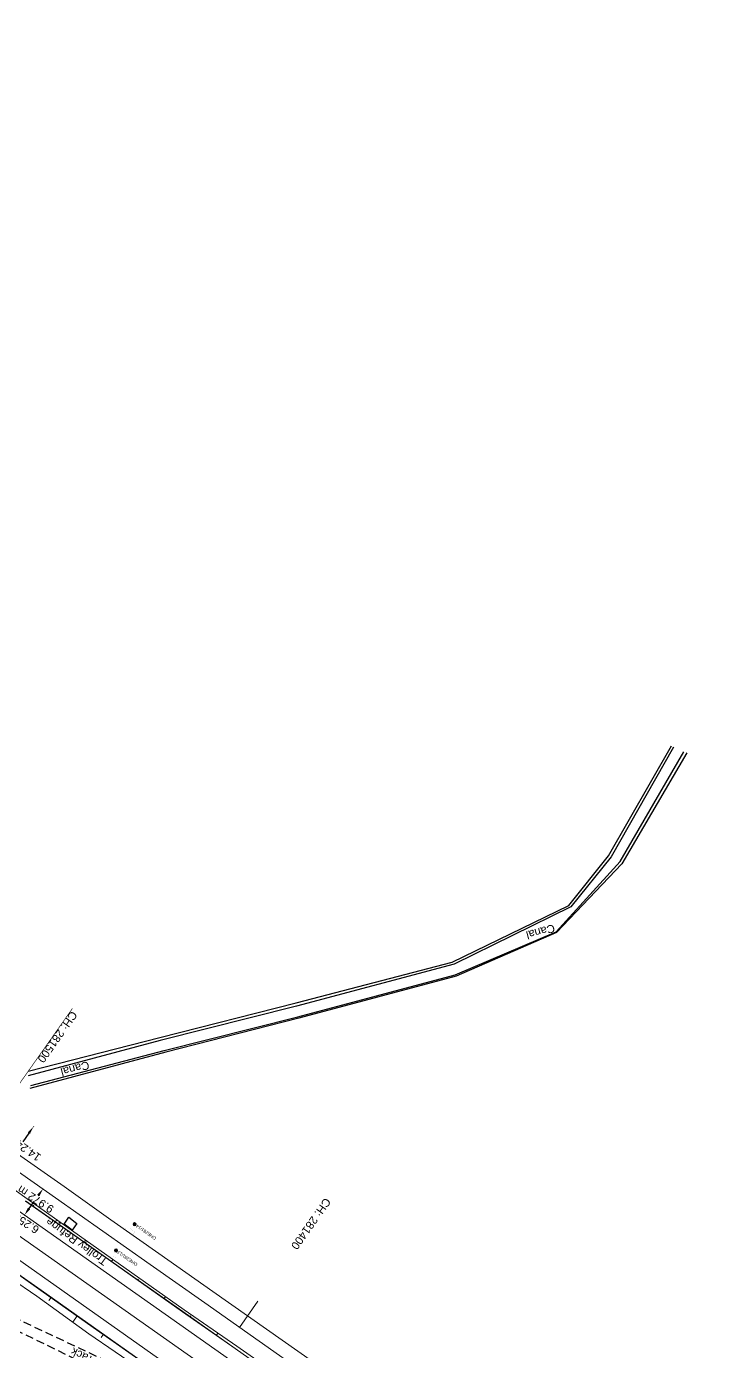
# Model space of a CAD drawing. Header units: metres. Extents: x 644418 to 1306172, y 3366650 to 6747308.
# Drawn here: x 659759.9 to 659974.3, y 3368807.6 to 3369221.5 of the extents above; entities that cross this region are included whole.
import ezdxf
from ezdxf.enums import TextEntityAlignment as Align

# ---------------------------------------------------------------- set-up
doc = ezdxf.new("R2010")
doc.units = ezdxf.units.M
doc.header["$MEASUREMENT"] = 0
for name, pattern in [('CENTER', [2, 1.25, -0.25, 0.25, -0.25]), ('DASHED', [0.75, 0.5, -0.25]), ('PHANTOM2', [1.25, 0.625, -0.125, 0.125, -0.125, 0.125, -0.125])]:
    doc.linetypes.add(name, pattern=pattern)
doc.layers.get('Defpoints').update_dxf_attribs({"lineweight": 0})
for name, color, linetype in [('CANAL_BOTTOM', 5, 'Continuous'), ('CANAL_TOP', 5, 'Continuous'), ('Dimension', 10, 'Continuous'), ('MATCH LINE', 7, 'Continuous'), ('PROPOSED DFCC FORMATION LINE', 187, 'Continuous'), ('Side Details', 251, 'Continuous'), ('SUB_ROAD_EDGE', 34, 'Continuous'), ('TOPO_TEXT', 251, 'Continuous'), ('TROLLEY_STAND', 7, 'Continuous')]:
    doc.layers.add(name, color=color, linetype=linetype)
for name, color, linetype, lineweight in [('Existing Chainage', 7, 'Continuous', 0), ('Existing IR Track', 143, 'Continuous', 0), ('Existing Railway Boundary', 7, 'CENTER', 0), ('OHE MAST', 8, 'Continuous', 0), ('OHE MAST TEXT', 8, 'Continuous', 0), ('PROP-DFC Connecting line', 1, 'Continuous', 0), ('Proposed DFC Loop line', 1, 'Continuous', 0), ('PROPOSED DFCC TOE LINE', 239, 'Continuous', 0), ('PROPOSED DFCC TOE SLOPES', 239, 'Continuous', 0), ('PROPOSED DFCC TRACK', 1, 'Continuous', 0)]:
    doc.layers.add(name, color=color, linetype=linetype, lineweight=lineweight)
doc.styles.get("Standard").update_dxf_attribs({"font": 'arial.ttf'})
doc.styles.add('Style-Arial', font='arial.ttf')
doc.dimstyles.new('DIM', dxfattribs={"dimtxt": 2.5, "dimasz": 2.5, "dimexe": 0.18, "dimexo": 0.0625, "dimgap": 0.09, "dimtad": 0, "dimtih": 1, "dimtoh": 1, "dimdec": 3, "dimzin": 0, "dimdsep": 46, "dimtxsty": 'Standard', "dimcen": 0.09, "dimadec": 0, "dimazin": 0, "dimtfac": 1, "dimtdec": 3, "dimtofl": 0, "dimtmove": 0, "dimatfit": 3, "dimfxl": 1, "dimtolj": 1, "dimtzin": 0, "dimarcsym": 0})

# ---------------------------------------------------------------- blocks, each defined once
blk = doc.blocks.new('OHE MAST')
h = blk.add_hatch(color=256)
edge = h.paths.add_edge_path()
edge.add_arc((0, 0), 0.514, 0, 360)
at = {"const_width": 0.01, "flags": 128}
for points in [[(1.5, 3.5), (1.5, 2), (-1.5, 2), (-1.5, 3.5)], [(0, 2), (0, 0)]]:
    blk.add_lwpolyline(points, dxfattribs=at)
blk.add_circle((0, 0), 0.514)
blk = doc.blocks.new('*D1680')
at = {"layer": 'Defpoints', "color": 0, "transparency": 16777216}
for p in [(659759.27, 3368850.28), (659759.27, 3368850.28), (659755.66, 3368845.17)]:
    blk.add_point(p, dxfattribs=at)
at = {"layer": 'Dimension', "color": 0, "lineweight": -2, "transparency": 16777216}
for p, q in [((659760.71, 3368852.32), (659762.15, 3368854.37)), ((659759.32, 3368850.25), (659759.41, 3368850.18)), ((659755.72, 3368845.14), (659755.81, 3368845.07)), ((659754.23, 3368843.13), (659752.79, 3368841.09))]:
    blk.add_line(p, q, dxfattribs=at)
at = {"layer": 'Dimension', "color": 0, "transparency": 16777216}
for points in [[(659760.37, 3368852.56), (659761.05, 3368852.08), (659759.27, 3368850.28)], [(659753.89, 3368843.37), (659754.57, 3368842.89), (659755.67, 3368845.17)]]:
    blk.add_solid(points, dxfattribs=at)
at = {"layer": 'Dimension', "color": 0, "lineweight": 0, "transparency": 16777216, "insert": (659758.17, 3368848.73), "char_height": 2.5, "attachment_point": 5, "rotation": 147}
blk.add_mtext('\\A1;6.250 m', dxfattribs=at)
blk = doc.blocks.new('*D1699')
at = {"layer": 'Defpoints', "color": 0, "transparency": 16777216}
for p in [(659765.01, 3368858.44), (659765.04, 3368858.42), (659759.27, 3368850.28)]:
    blk.add_point(p, dxfattribs=at)
at = {"layer": 'Dimension', "color": 0, "lineweight": -2, "transparency": 16777216}
for p, q in [((659765.06, 3368858.4), (659765.18, 3368858.31)), ((659760.74, 3368852.3), (659761.98, 3368854.07)), ((659763.6, 3368856.37), (659763.55, 3368856.31)), ((659759.32, 3368850.25), (659759.44, 3368850.16))]:
    blk.add_line(p, q, dxfattribs=at)
at = {"layer": 'Dimension', "color": 0, "transparency": 16777216}
for points in [[(659763.26, 3368856.61), (659763.94, 3368856.13), (659765.04, 3368858.42)], [(659760.39, 3368852.54), (659761.08, 3368852.07), (659759.3, 3368850.26)]]:
    blk.add_solid(points, dxfattribs=at)
at = {"layer": 'Dimension', "color": 0, "lineweight": 0, "transparency": 16777216, "insert": (659762.76, 3368855.19), "char_height": 2.5, "attachment_point": 5, "rotation": 147}
blk.add_mtext('\\A1;9.972 m', dxfattribs=at)
blk = doc.blocks.new('*D1534')
at = {"layer": 'Defpoints', "color": 0, "linetype": 'ByBlock', "ltscale": 0.5, "transparency": 16777216}
for p in [(659762.08, 3368877.92), (659762.08, 3368877.92), (659753.95, 3368866.22)]:
    blk.add_point(p, dxfattribs=at)
at = {"layer": 'Existing Railway Boundary', "color": 0, "linetype": 'ByBlock', "lineweight": -2, "ltscale": 0.5, "transparency": 16777216}
for p, q in [((659762.14, 3368877.88), (659762.23, 3368877.81)), ((659760.66, 3368875.86), (659758.8, 3368873.19)), ((659755.37, 3368868.27), (659757.23, 3368870.95)), ((659754, 3368866.18), (659754.09, 3368866.12))]:
    blk.add_line(p, q, dxfattribs=at)
at = {"layer": 'Existing Railway Boundary', "color": 0, "linetype": 'ByBlock', "ltscale": 0.5, "transparency": 16777216}
for points in [[(659760.31, 3368876.1), (659761, 3368875.63), (659762.08, 3368877.92)], [(659755.03, 3368868.51), (659755.72, 3368868.03), (659753.95, 3368866.22)]]:
    blk.add_solid(points, dxfattribs=at)
at = {"layer": 'Existing Railway Boundary', "color": 0, "linetype": 'ByBlock', "ltscale": 0.5, "transparency": 16777216, "insert": (659758.02, 3368872.07), "char_height": 2.5, "attachment_point": 5, "rotation": 145}
blk.add_mtext('\\A1;14.249 m', dxfattribs=at)

msp = doc.modelspace()

# ---------------------------------------------------------------- linework, layer by layer
at = {"layer": 'CANAL_BOTTOM', "linetype": 'Continuous'}
for points in [[(659961.858, 3368996.466, 269.34), (659942.347, 3368962.189, 269.344), (659929.816, 3368946.532, 269.301), (659893.382, 3368928.676, 269.273), (659844.148, 3368915.467, 269.213), (659801.584, 3368904.774, 269.283), (659760.437, 3368893.763, 268.986)], [(659761.243, 3368890.728, 269.3), (659802.859, 3368901.701, 269.278), (659844.608, 3368912.21, 269.349), (659893.738, 3368925.355, 269.34), (659925.242, 3368938.757, 269.468), (659945.203, 3368960.661, 269.283), (659965.105, 3368994.946, 269.448)]]:
    msp.add_polyline3d(points, dxfattribs=at)
at = {"layer": 'CANAL_TOP', "linetype": 'Continuous'}
for points in [[(659760.452, 3368895.171, 269.803), (659801.572, 3368905.678, 270.148), (659844.037, 3368916.515, 270.064), (659892.818, 3368929.293, 270.09), (659929.161, 3368946.999, 270.097), (659941.58, 3368962.429, 270.132), (659961.186, 3368996.821, 270.023)], [(659966.052, 3368994.633, 270.322), (659945.773, 3368959.926, 270.417), (659925.385, 3368938.525, 270.152), (659894.013, 3368924.843, 270.316), (659844.919, 3368911.717, 270.188), (659803.344, 3368901.17, 270.208), (659760.901, 3368889.808, 270.085)]]:
    msp.add_polyline3d(points, dxfattribs=at)
at = {"layer": 'Existing Chainage', "color": 0, "linetype": 'Continuous', "lineweight": 13, "flags": 128}
msp.add_lwpolyline([(659832.1613, 3368823.3336), (659826.4039, 3368815.1573)], dxfattribs=at)
at = {"layer": 'Existing IR Track', "flags": 128}
for points in [[(659754.5988, 3368865.7599), (659768.9678, 3368855.648), (659783.7436, 3368845.2202), (659798.5133, 3368834.7968), (659815.5244, 3368822.8182), (659832.5531, 3368810.8273), (659846.9661, 3368800.6706)], [(659757.1391, 3368869.3654), (659771.6493, 3368859.1554), (659786.2764, 3368848.8193), (659801.234, 3368838.2496), (659818.0721, 3368826.4326), (659834.839, 3368814.6655), (659849.5301, 3368804.3119)]]:
    msp.add_lwpolyline(points, dxfattribs=at)
at = {"layer": 'MATCH LINE', "linetype": 'PHANTOM2', "ltscale": 15, "const_width": 0.2}
msp.add_lwpolyline([(659774.2348, 3368914.7842), (659702.9956, 3368813.5544)], dxfattribs=at)
at = {"layer": 'PROP-DFC Connecting line', "linetype": 'Continuous', "lineweight": 0}
msp.add_line((659123.2101, 3369298.6585), (661015.1257, 3367964.985), dxfattribs=at)
at = {"layer": 'Proposed DFC Loop line'}
msp.add_line((659226.6259, 3369210.4636), (661057.9935, 3367919.4725), dxfattribs=at)
at = {"layer": 'PROPOSED DFCC FORMATION LINE', "lineweight": 0, "flags": 128}
for points in [[(659797.0967, 3368803.6708), (659780.75, 3368815.1941), (659764.4033, 3368826.7174), (659748.0567, 3368838.2407), (659731.71, 3368849.764), (659715.3633, 3368861.2873), (659699.0167, 3368872.8106), (659682.67, 3368884.3339), (659666.3233, 3368895.8572), (659649.9767, 3368907.3805), (659633.63, 3368918.9038), (659617.2833, 3368930.4271), (659600.9367, 3368941.9504), (659584.59, 3368953.4737), (659568.2433, 3368964.9971), (659551.8967, 3368976.5204), (659535.55, 3368988.0437), (659519.2033, 3368999.567), (659502.8567, 3369011.0903), (659486.51, 3369022.6136), (659470.1633, 3369034.1369), (659453.8167, 3369045.6602), (659437.47, 3369057.1835), (659421.1233, 3369068.7068)], [(659797.1255, 3368803.7117), (659780.7788, 3368815.235), (659764.4321, 3368826.7583), (659748.0855, 3368838.2816), (659731.7388, 3368849.8049), (659715.3921, 3368861.3282), (659699.0455, 3368872.8515), (659682.6988, 3368884.3748), (659666.3521, 3368895.8981), (659650.0055, 3368907.4214), (659633.6588, 3368918.9447), (659617.3121, 3368930.468), (659600.9655, 3368941.9913), (659584.6188, 3368953.5146), (659568.2721, 3368965.0379), (659551.9255, 3368976.5612), (659535.5788, 3368988.0845), (659519.2321, 3368999.6078), (659502.8855, 3369011.1311), (659486.5388, 3369022.6544), (659470.1921, 3369034.1777), (659453.8455, 3369045.701), (659437.4988, 3369057.2243), (659421.1521, 3369068.7476)], [(659841.3421, 3368797.0117), (659824.9954, 3368808.535), (659808.6488, 3368820.0584), (659792.3021, 3368831.5817), (659775.9554, 3368843.105), (659759.6088, 3368854.6283)], [(659841.3709, 3368797.0526), (659825.0243, 3368808.5759), (659808.6776, 3368820.0992), (659792.3309, 3368831.6225), (659775.9843, 3368843.1458), (659759.6376, 3368854.6691)]]:
    msp.add_lwpolyline(points, dxfattribs=at)
at = {"layer": 'PROPOSED DFCC TOE LINE', "lineweight": 0, "flags": 128}
for points in [[(659738.3467, 3368870.86), (659743.8267, 3368866.9525), (659760.1107, 3368855.3403), (659776.4352, 3368843.7855), (659792.7351, 3368832.1959), (659809.1071, 3368820.7086), (659825.5516, 3368809.3239), (659841.9213, 3368797.8334), (659858.3129, 3368786.3738), (659874.6783, 3368774.877), (659891.0542, 3368763.3953), (659907.4172, 3368751.8951), (659923.7727, 3368740.3844), (659940.094, 3368728.8251), (659956.4253, 3368717.2799), (659972.7776, 3368705.7646), (659989.1311, 3368694.251), (660005.5091, 3368682.7722), (660021.9132, 3368671.3303), (660038.1818, 3368659.6963), (660054.4529, 3368648.0659), (660071.0982, 3368636.9662), (660072.2881, 3368636.0889)], [(659795.8369, 3368801.8838), (659779.3493, 3368813.2071), (659763.1228, 3368824.9008), (659746.5714, 3368836.1338)]]:
    msp.add_lwpolyline(points, dxfattribs=at)
at = {"layer": 'PROPOSED DFCC TOE SLOPES', "linetype": 'Continuous', "lineweight": 0, "flags": 128}
for points in [[(659761.9597, 3368853.0322), (659762.1947, 3368853.3655)], [(659770.133, 3368847.2705), (659770.5919, 3368847.9215)], [(659778.3064, 3368841.5089), (659778.5285, 3368841.824)], [(659786.4797, 3368835.7472), (659786.9006, 3368836.3444)], [(659794.653, 3368829.9856), (659794.8569, 3368830.2748)], [(659767.5565, 3368824.5559), (659766.8903, 3368823.6108)], [(659802.8264, 3368824.2239), (659803.2468, 3368824.8204)], [(659775.7298, 3368818.7942), (659774.3374, 3368816.8189)], [(659810.9997, 3368818.4623), (659811.2214, 3368818.7768)], [(659783.9031, 3368813.0325), (659783.2018, 3368812.0377)], [(659819.173, 3368812.7006), (659819.6653, 3368813.399)]]:
    msp.add_lwpolyline(points, dxfattribs=at)
at = {"layer": 'PROPOSED DFCC TRACK', "color": 12, "flags": 128}
msp.add_lwpolyline([(661185.0561, 3367837.5487), (661104.7692, 3367894.1456), (658600.7836, 3369659.2873)], dxfattribs=at)
at = {"layer": 'SUB_ROAD_EDGE', "color": 88, "linetype": 'DASHED', "ltscale": 5}
for points in [[(660016.865, 3368601.841), (659997.762, 3368629.988), (659966.155, 3368662.331), (659908.761, 3368721.108), (659860.335, 3368758.441), (659808.881, 3368793.355), (659734.226, 3368828.509)], [(659732.686, 3368826.004), (659807.028, 3368789.77), (659858.413, 3368755.087), (659906.59, 3368719.477), (659963.179, 3368659.987), (659995.896, 3368626.701), (660013.994, 3368598.369)]]:
    msp.add_lwpolyline(points, dxfattribs=at)
at = {"layer": 'TROLLEY_STAND', "linetype": 'Continuous'}
msp.add_polyline3d([(659774.128, 3368845.505, 270.503), (659771.613, 3368847.422, 270.475), (659773.08, 3368849.591, 270.397), (659775.5951, 3368847.6739, 270.397)], close=True, dxfattribs=at)

# ---------------------------------------------------------------- block references
at = {"layer": 'OHE MAST', "color": 2, "rotation": 143.3908318566117}
for p in [(659793.665, 3368847.407), (659787.843, 3368839.198)]:
    msp.add_blockref('OHE MAST', p, dxfattribs=at)

# ---------------------------------------------------------------- texts
at = {"layer": 'Existing Chainage', "color": 0, "linetype": 'Continuous', "lineweight": 0, "char_height": 2.5, "attachment_point": 6, "line_spacing_factor": 0.6, "style": 'Style-Arial'}
for s, insert, rotation in [('CH: 281500', (659764.1928, 3368898.282), 234.86454), ('CH: 281400', (659843.3355, 3368839.9262), 234.848292)]:
    msp.add_mtext(s, dxfattribs=dict(at, insert=insert, rotation=rotation))
at = {"layer": 'OHE MAST TEXT'}
for s, p in [('OHE281/14', (659797.2345, 3368844.9166)), ('OHE281/13', (659791.4125, 3368836.7076))]:
    msp.add_text(s, height=1, rotation=145, dxfattribs=at).set_placement(p, align=Align.MIDDLE_CENTER)
at = {"layer": 'Side Details'}
msp.add_text('Trolley Refuge', height=2.5, rotation=144.100313, dxfattribs=at).set_placement((659785.4642, 3368836.3152))
at = {"layer": 'SUB_ROAD_EDGE', "color": 88, "linetype": 'DASHED', "ltscale": 5}
msp.add_text('Cart Track', height=2.5, rotation=154.015577, dxfattribs=at).set_placement((659789.1965, 3368801.8082))
at = {"layer": 'TOPO_TEXT', "color": 5}
for p in [(659924.4334, 3368941.1702), (659779.1366, 3368898.4005)]:
    msp.add_text('Canal', height=2.5, rotation=194.981413, dxfattribs=at).set_placement(p)

# ---------------------------------------------------------------- dimensions: what is measured, and where the dimension line sits
at = {"layer": 'Dimension', "color": 10, "lineweight": 0}
for base, p1, p2, angle, picture, middle in [((659765.0354, 3368858.4153), (659759.267, 3368850.2811), (659765.006, 3368858.436), 54.864559, '*D1699', (659762.7636, 3368855.1872)), ((659759.2672, 3368850.2809), (659755.6647, 3368845.1737), (659759.2657, 3368850.282), 54.818733, '*D1680', (659758.1726, 3368848.7281))]:
    dim = msp.add_linear_dim(base=base, p1=p1, p2=p2, angle=angle, dimstyle='DIM', override={"dimpost": ' m'}, dxfattribs=at)
    dim.commit()
    dim.dimension.update_dxf_attribs({"geometry": picture, "text_midpoint": middle, "dimtype": 129, "text_rotation": 147})
at = {"layer": 'Existing Railway Boundary', "linetype": 'ByBlock', "ltscale": 0.5}
dim = msp.add_aligned_dim(p1=(659753.9466, 3368866.2189), p2=(659762.084, 3368877.916), distance=0, dimstyle='DIM', override={"dimpost": ' m'}, dxfattribs=at)
dim.commit()
dim.dimension.update_dxf_attribs({"geometry": '*D1534', "text_midpoint": (659758.0153, 3368872.0674), "text_rotation": 145})

doc.saveas('drawing.dxf')
